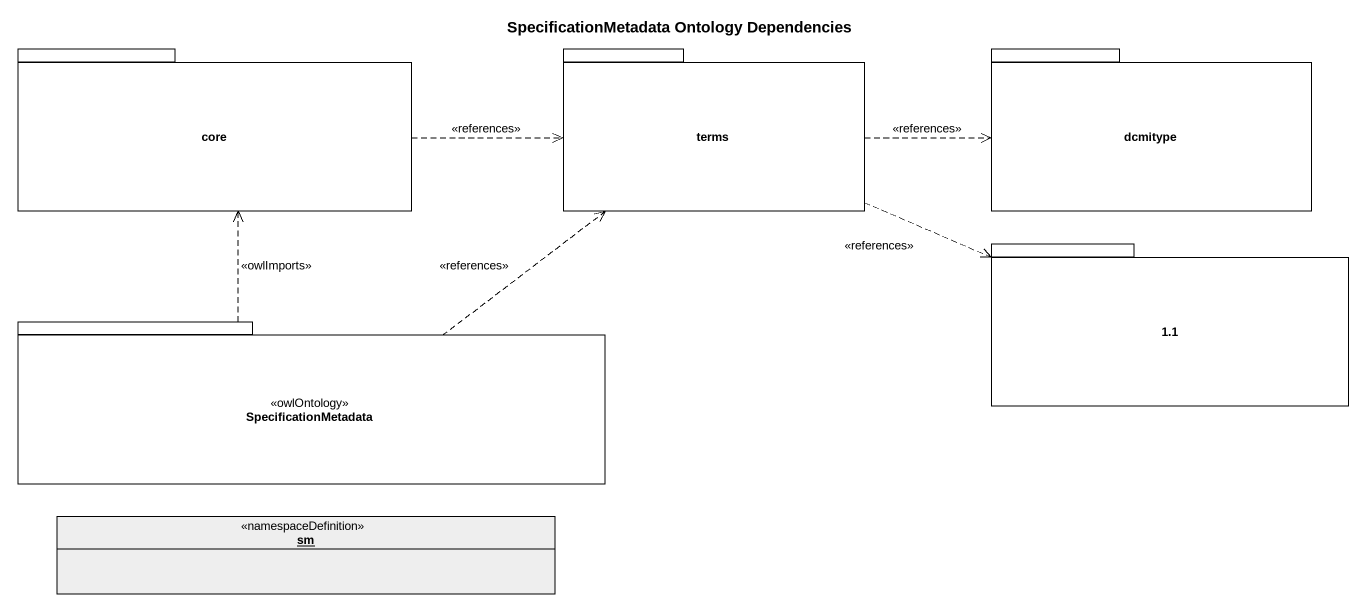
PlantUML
@startuml
title SpecificationMetadata Ontology Dependencies
hide circle
hide empty members
package core {
}
package terms {
}
package dcmitype {
}
package "1.1" as p1_1 {
}
package SpecificationMetadata <<owlOntology>> {
}
object sm <<namespaceDefinition>> #EEEEEE
core .right.> terms : <<references>>
terms .right.> dcmitype : <<references>>
terms .right.> p1_1 : <<references>>
SpecificationMetadata .up.> core : <<owlImports>>
SpecificationMetadata .up.> terms : <<references>>
@enduml
